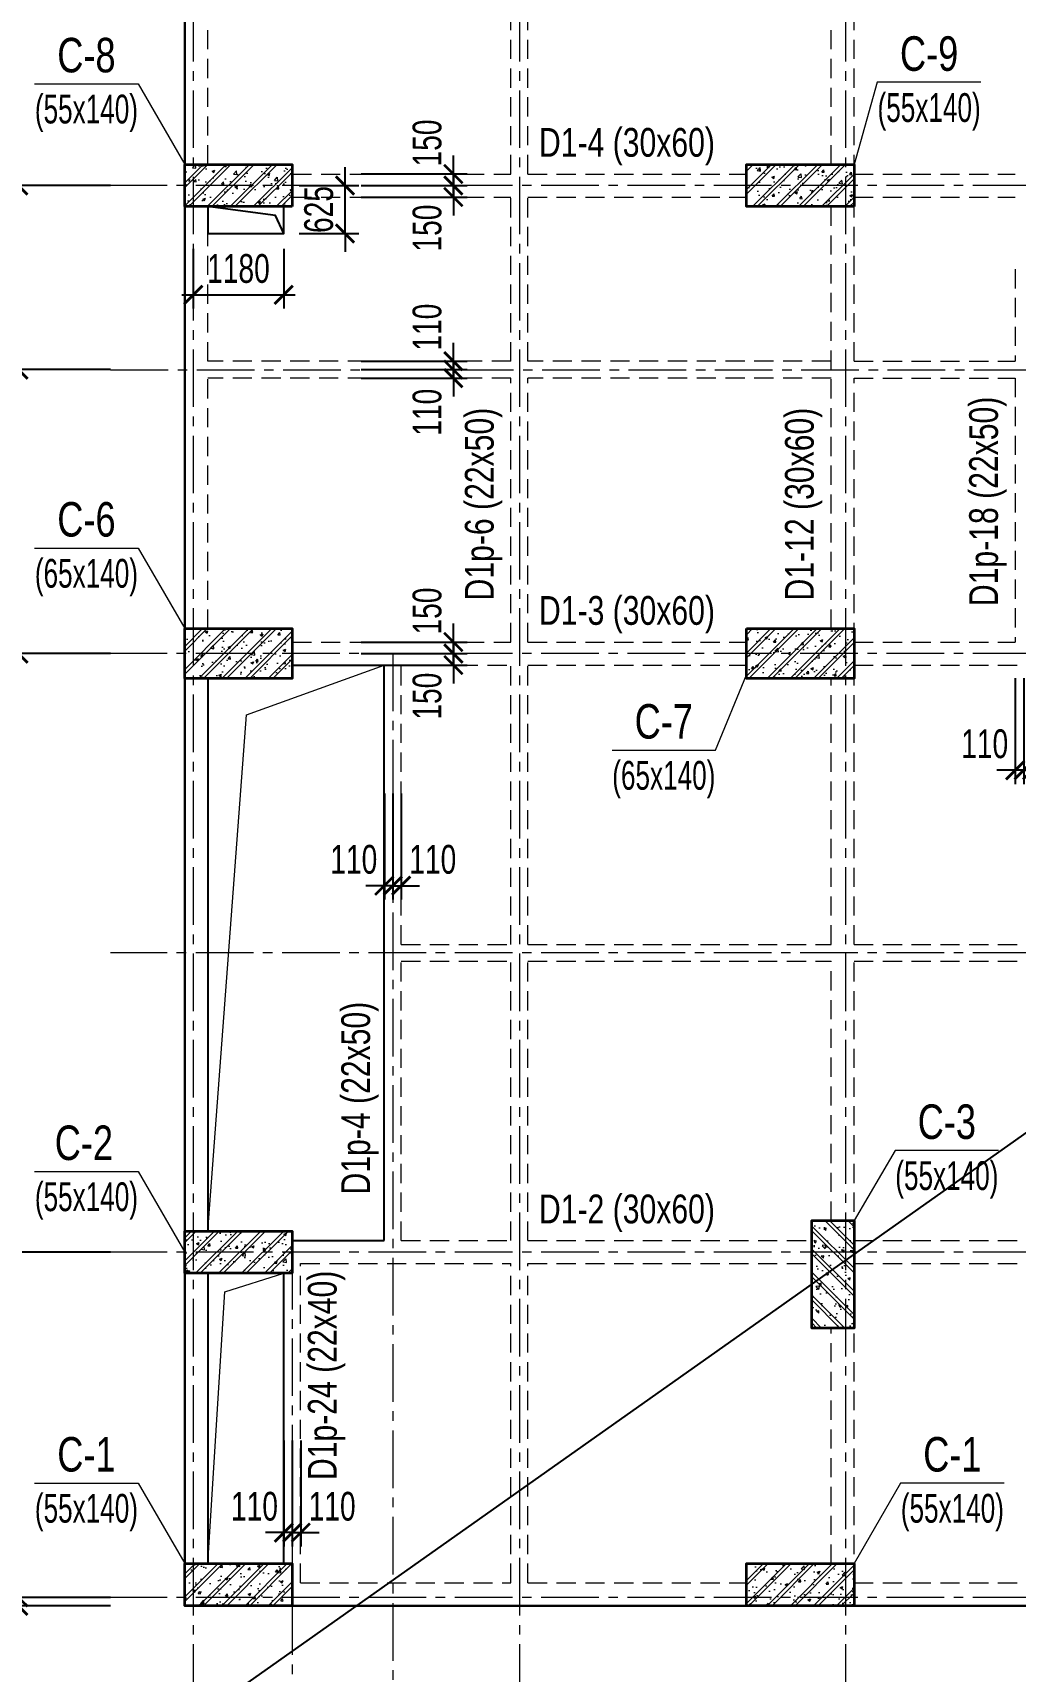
# Model space of a CAD drawing. Header units: millimetres. Extents: x 0 to 132533, y 0 to 93608.
# Drawn here: x 12216 to 25017, y 10754 to 32107 of the extents above; entities that cross this region are included whole.
import ezdxf
from ezdxf.enums import TextEntityAlignment as Align

# ---------------------------------------------------------------- set-up
doc = ezdxf.new("R2010")
doc.units = ezdxf.units.MM
doc.header["$LTSCALE"] = 1000
doc.header["$MEASUREMENT"] = 0
doc.linetypes.add('CENTER2', pattern=[1.125, 0.75, -0.125, 0.125, -0.125])
doc.linetypes.add('HIDDEN', pattern=[0.375, 0.25, -0.125])
for name, color, linetype, lineweight in [('CDC.01.AXIS', 160, 'CENTER2', 13), ('CDC.02.DIM', 1, 'Continuous', 18), ('CDC.03.BORDER', 3, 'Continuous', 25), ('CDC.07.TEXTCOL', 3, 'Continuous', 18), ('CDC.08.TEXTBEAM', 2, 'Continuous', 18), ('CDC.09.COLUMN', 4, 'Continuous', 35), ('CDC.10.HATCH', 163, 'Continuous', 9), ('CDC.11.NOTE', 1, 'Continuous', 18), ('CDC.13.BEAM', 8, 'HIDDEN', 18), ('TEXTCOL_SHAPE', 6, 'Continuous', 20)]:
    doc.layers.add(name, color=color, linetype=linetype, lineweight=lineweight)
doc.layers.add('KCS_Plotter', color=11, linetype='Continuous', plot=False)
doc.layers.add('TECH_HOLE', color=3, linetype='Continuous')
doc.styles.add('KCS_SMTEXT', font='arial.ttf', dxfattribs={"width": 0.7})
doc.dimstyles.new('KCS_DIM150', dxfattribs={"dimscale": 150, "dimtxt": 2.5, "dimasz": 1.6, "dimexe": 1.2, "dimexo": 0, "dimgap": 1, "dimtad": 1, "dimdec": 0, "dimzin": 0, "dimdsep": 46, "dimtxsty": 'KCS_SMTEXT', "dimblk": 'ARCHTICK', "dimcen": 0, "dimdle": 1, "dimclrd": 1, "dimclre": 1, "dimclrt": 2, "dimadec": 0, "dimazin": 0, "dimtfac": 1, "dimtdec": 0, "dimtix": 1, "dimtmove": 2, "dimatfit": 3, "dimfxl": 1, "dimtolj": 1, "dimtzin": 0, "dimarcsym": 0})
pattern_1 = [(50, (428814.13, -433637.55), (358.63009, -31.37607), [37.5, -412.5]), (355, (428814.13, -433637.55), (-69.37567, 376.09607), [30, -330]), (100.4514, (428844.02, -433640.17), (289.2547, 344.71977), [31.8701, -350.57106]), (46.1842, (428814.13, -433537.55), (533.62052, -82.7595), [56.25, -618.75]), (96.6356, (428858.6, -433544.45), (467.33135, 487.05894), [47.80514, -525.8565]), (351.1842, (428814.13, -433537.55), (467.33097, 487.0593), [45, -495]), (21, (428864.13, -433562.55), (298.45353, -201.30945), [37.5, -412.5]), (326, (428864.13, -433562.55), (121.65767, 362.57502), [30, -330]), (71.4514, (428889, -433579.33), (420.11131, 161.26525), [31.8701, -350.57106]), (37.5, (428814.13, -433637.55), (6.079928, 166.446927), [0, -326, 0, -335, 0, -331.25]), (7.5, (428814.13, -433637.55), (131.53477, 197.205856), [0, -191, 0, -318.5, 0, -126.25]), (327.5, (428702.63, -433637.55), (266.911218, -11.277436), [0, -125, 0, -390, 0, -517.5]), (317.5, (428652.63, -433637.55), (291.593085, 50.05249), [0, -162.5, 0, -259, 0, -367.5]), (45, (428814.13, -433637.55), (-150.26019, 150.26019), []), (45, (428814.13, -433576.3), (-150.26019, 150.26019), [])]

# ---------------------------------------------------------------- blocks, each defined once
blk = doc.blocks.new('_ArchTick')
at = {"color": 0, "linetype": 'ByBlock', "const_width": 0.15}
blk.add_lwpolyline([(-0.5, -0.5), (0.5, 0.5)], dxfattribs=at)
blk = doc.blocks.new('*D82')
at = {"layer": 'CDC.02.DIM', "color": 1, "lineweight": -2, "transparency": 16777216}
for p, q in [((12029, 27867), (12029, 23867)), ((13229, 27717), (11849, 27717)), ((13229, 24017), (11849, 24017))]:
    blk.add_line(p, q, dxfattribs=at)
at = {"layer": 'Defpoints', "color": 0, "transparency": 16777216}
for p in [(13229, 27717), (12029, 24017), (13229, 24017)]:
    blk.add_point(p, dxfattribs=at)
at = {"layer": 'CDC.02.DIM', "color": 1, "lineweight": -2, "transparency": 16777216, "xscale": 240, "yscale": 240, "zscale": 240}
for p, rotation in [((12029, 27717), 90), ((12029, 24017), 270)]:
    blk.add_blockref('_ArchTick', p, dxfattribs=dict(at, rotation=rotation))
at = {"layer": 'CDC.02.DIM', "color": 2, "transparency": 16777216, "insert": (11688, 25867), "char_height": 375, "attachment_point": 5, "rotation": 90, "style": 'KCS_SMTEXT'}
blk.add_mtext('\\A1;3700', dxfattribs=at)
blk = doc.blocks.new('*D83')
at = {"layer": 'CDC.02.DIM', "color": 1, "lineweight": -2, "transparency": 16777216}
for p, q in [((13229, 30117), (11849, 30117)), ((12029, 27567), (12029, 30267)), ((13229, 27717), (11849, 27717))]:
    blk.add_line(p, q, dxfattribs=at)
at = {"layer": 'Defpoints', "color": 0, "transparency": 16777216}
for p in [(12029, 30117), (13229, 30117), (13229, 27717)]:
    blk.add_point(p, dxfattribs=at)
at = {"layer": 'CDC.02.DIM', "color": 1, "lineweight": -2, "transparency": 16777216, "xscale": 240, "yscale": 240, "zscale": 240}
for p, rotation in [((12029, 30117), 90), ((12029, 27717), 270)]:
    blk.add_blockref('_ArchTick', p, dxfattribs=dict(at, rotation=rotation))
at = {"layer": 'CDC.02.DIM', "color": 2, "transparency": 16777216, "insert": (11688, 28917), "char_height": 375, "attachment_point": 5, "rotation": 90, "style": 'KCS_SMTEXT'}
blk.add_mtext('\\A1;2400', dxfattribs=at)
blk = doc.blocks.new('*D389')
at = {"layer": 'CDC.02.DIM', "color": 1, "lineweight": -2, "transparency": 16777216}
for p, q in [((16285, 30117), (16285, 30357)), ((15685, 30117), (16465, 30117)), ((16285, 29492), (16285, 30117)), ((15685, 29492), (16465, 29492)), ((16285, 29492), (16285, 29252))]:
    blk.add_line(p, q, dxfattribs=at)
at = {"layer": 'Defpoints', "color": 0, "transparency": 16777216}
for p in [(15685, 30117), (16285, 30117), (15685, 29492)]:
    blk.add_point(p, dxfattribs=at)
at = {"layer": 'CDC.02.DIM', "color": 1, "lineweight": -2, "transparency": 16777216, "xscale": 240, "yscale": 240, "zscale": 240}
for p, rotation in [((16285, 30117), 270), ((16285, 29492), 90)]:
    blk.add_blockref('_ArchTick', p, dxfattribs=dict(at, rotation=rotation))
at = {"layer": 'CDC.02.DIM', "color": 2, "transparency": 16777216, "insert": (15943, 29804), "char_height": 375, "attachment_point": 5, "rotation": 90, "style": 'KCS_SMTEXT'}
blk.add_mtext('\\A1;625', dxfattribs=at)
blk = doc.blocks.new('*D390')
at = {"layer": 'CDC.02.DIM', "color": 1, "lineweight": -2, "transparency": 16777216}
for p, q in [((14307, 29292), (14307, 28512)), ((15486, 29292), (15486, 28512)), ((14157, 28692), (15636, 28692))]:
    blk.add_line(p, q, dxfattribs=at)
at = {"layer": 'Defpoints', "color": 0, "transparency": 16777216}
for p in [(14307, 29292), (15486, 29292), (15486, 28692)]:
    blk.add_point(p, dxfattribs=at)
at = {"layer": 'CDC.02.DIM', "color": 1, "lineweight": -2, "transparency": 16777216, "xscale": 240, "yscale": 240, "zscale": 240, "rotation": 180}
blk.add_blockref('_ArchTick', (14307, 28692), dxfattribs=at)
at = {"layer": 'CDC.02.DIM', "color": 1, "lineweight": -2, "transparency": 16777216, "xscale": 240, "yscale": 240, "zscale": 240}
blk.add_blockref('_ArchTick', (15486, 28692), dxfattribs=at)
at = {"layer": 'CDC.02.DIM', "color": 2, "transparency": 16777216, "insert": (14896, 29033), "char_height": 375, "attachment_point": 5, "style": 'KCS_SMTEXT'}
blk.add_mtext('\\A1;1180', dxfattribs=at)
blk = doc.blocks.new('*D84')
at = {"layer": 'CDC.02.DIM', "color": 1, "lineweight": -2, "transparency": 16777216}
for p, q in [((13229, 83757), (9449, 83757)), ((9629, 11567), (9629, 83907)), ((13229, 11717), (9449, 11717))]:
    blk.add_line(p, q, dxfattribs=at)
at = {"layer": 'Defpoints', "color": 0, "transparency": 16777216}
for p in [(9629, 83757), (13229, 83757), (13229, 11717)]:
    blk.add_point(p, dxfattribs=at)
at = {"layer": 'CDC.02.DIM', "color": 1, "lineweight": -2, "transparency": 16777216, "xscale": 240, "yscale": 240, "zscale": 240}
for p, rotation in [((9629, 83757), 90), ((9629, 11717), 270)]:
    blk.add_blockref('_ArchTick', p, dxfattribs=dict(at, rotation=rotation))
at = {"layer": 'CDC.02.DIM', "color": 2, "transparency": 16777216, "insert": (9288, 49880), "char_height": 375, "attachment_point": 5, "rotation": 90, "style": 'KCS_SMTEXT'}
blk.add_mtext('\\A1;72040', dxfattribs=at)
blk = doc.blocks.new('*D92')
at = {"layer": 'CDC.02.DIM', "color": 1, "lineweight": -2, "transparency": 16777216}
for p, q in [((10829, 16367), (10829, 11567)), ((13229, 16217), (10649, 16217)), ((13229, 11717), (10649, 11717))]:
    blk.add_line(p, q, dxfattribs=at)
at = {"layer": 'Defpoints', "color": 0, "transparency": 16777216}
for p in [(13229, 16217), (10829, 11717), (13229, 11717)]:
    blk.add_point(p, dxfattribs=at)
at = {"layer": 'CDC.02.DIM', "color": 1, "lineweight": -2, "transparency": 16777216, "xscale": 240, "yscale": 240, "zscale": 240}
for p, rotation in [((10829, 16217), 90), ((10829, 11717), 270)]:
    blk.add_blockref('_ArchTick', p, dxfattribs=dict(at, rotation=rotation))
at = {"layer": 'CDC.02.DIM', "color": 2, "transparency": 16777216, "insert": (10488, 13967), "char_height": 375, "attachment_point": 5, "rotation": 90, "style": 'KCS_SMTEXT'}
blk.add_mtext('\\A1;4500', dxfattribs=at)
blk = doc.blocks.new('*D93')
at = {"layer": 'CDC.02.DIM', "color": 1, "lineweight": -2, "transparency": 16777216}
for p, q in [((10829, 16067), (10829, 24167)), ((13229, 24017), (10649, 24017)), ((13229, 16217), (10649, 16217))]:
    blk.add_line(p, q, dxfattribs=at)
at = {"layer": 'Defpoints', "color": 0, "transparency": 16777216}
for p in [(10829, 24017), (13229, 24017), (13229, 16217)]:
    blk.add_point(p, dxfattribs=at)
at = {"layer": 'CDC.02.DIM', "color": 1, "lineweight": -2, "transparency": 16777216, "xscale": 240, "yscale": 240, "zscale": 240}
for p, rotation in [((10829, 24017), 90), ((10829, 16217), 270)]:
    blk.add_blockref('_ArchTick', p, dxfattribs=dict(at, rotation=rotation))
at = {"layer": 'CDC.02.DIM', "color": 2, "transparency": 16777216, "insert": (10488, 20117), "char_height": 375, "attachment_point": 5, "rotation": 90, "style": 'KCS_SMTEXT'}
blk.add_mtext('\\A1;7800', dxfattribs=at)
blk = doc.blocks.new('*D94')
at = {"layer": 'CDC.02.DIM', "color": 1, "lineweight": -2, "transparency": 16777216}
for p, q in [((13229, 30117), (10649, 30117)), ((10829, 30267), (10829, 23867)), ((13229, 24017), (10649, 24017))]:
    blk.add_line(p, q, dxfattribs=at)
at = {"layer": 'Defpoints', "color": 0, "transparency": 16777216}
for p in [(13229, 30117), (10829, 24017), (13229, 24017)]:
    blk.add_point(p, dxfattribs=at)
at = {"layer": 'CDC.02.DIM', "color": 1, "lineweight": -2, "transparency": 16777216, "xscale": 240, "yscale": 240, "zscale": 240}
for p, rotation in [((10829, 30117), 90), ((10829, 24017), 270)]:
    blk.add_blockref('_ArchTick', p, dxfattribs=dict(at, rotation=rotation))
at = {"layer": 'CDC.02.DIM', "color": 2, "transparency": 16777216, "insert": (10488, 27067), "char_height": 375, "attachment_point": 5, "rotation": 90, "style": 'KCS_SMTEXT'}
blk.add_mtext('\\A1;6100', dxfattribs=at)
blk = doc.blocks.new('*D95')
at = {"layer": 'CDC.02.DIM', "color": 1, "lineweight": -2, "transparency": 16777216}
for p, q in [((13229, 34617), (10649, 34617)), ((10829, 29967), (10829, 34767)), ((13229, 30117), (10649, 30117))]:
    blk.add_line(p, q, dxfattribs=at)
at = {"layer": 'Defpoints', "color": 0, "transparency": 16777216}
for p in [(10829, 34617), (13229, 34617), (13229, 30117)]:
    blk.add_point(p, dxfattribs=at)
at = {"layer": 'CDC.02.DIM', "color": 1, "lineweight": -2, "transparency": 16777216, "xscale": 240, "yscale": 240, "zscale": 240}
for p, rotation in [((10829, 34617), 90), ((10829, 30117), 270)]:
    blk.add_blockref('_ArchTick', p, dxfattribs=dict(at, rotation=rotation))
at = {"layer": 'CDC.02.DIM', "color": 2, "transparency": 16777216, "insert": (10488, 32367), "char_height": 375, "attachment_point": 5, "rotation": 90, "style": 'KCS_SMTEXT'}
blk.add_mtext('\\A1;4500', dxfattribs=at)
blk = doc.blocks.new('*D180')
at = {"layer": 'CDC.02.DIM', "color": 1, "lineweight": -2, "transparency": 16777216}
for p, q in [((17696, 30117), (17696, 30357)), ((16496, 30117), (17876, 30117)), ((17696, 29967), (17696, 30117)), ((16496, 29967), (17876, 29967)), ((17696, 29967), (17696, 29727))]:
    blk.add_line(p, q, dxfattribs=at)
at = {"layer": 'Defpoints', "color": 0, "transparency": 16777216}
for p in [(16496, 30117), (17696, 30117), (16496, 29967)]:
    blk.add_point(p, dxfattribs=at)
at = {"layer": 'CDC.02.DIM', "color": 1, "lineweight": -2, "transparency": 16777216, "xscale": 240, "yscale": 240, "zscale": 240}
for p, rotation in [((17696, 30117), 270), ((17696, 29967), 90)]:
    blk.add_blockref('_ArchTick', p, dxfattribs=dict(at, rotation=rotation))
at = {"layer": 'CDC.02.DIM', "color": 2, "transparency": 16777216, "insert": (17355, 29562), "char_height": 375, "attachment_point": 5, "rotation": 90, "style": 'KCS_SMTEXT'}
blk.add_mtext('\\A1;150', dxfattribs=at)
blk = doc.blocks.new('*D181')
at = {"layer": 'CDC.02.DIM', "color": 1, "lineweight": -2, "transparency": 16777216}
for p, q in [((17696, 30267), (17696, 30507)), ((16496, 30267), (17876, 30267)), ((16496, 30117), (17876, 30117)), ((17696, 30267), (17696, 30117)), ((17696, 30117), (17696, 29877))]:
    blk.add_line(p, q, dxfattribs=at)
at = {"layer": 'Defpoints', "color": 0, "transparency": 16777216}
for p in [(16496, 30267), (16496, 30117), (17696, 30117)]:
    blk.add_point(p, dxfattribs=at)
at = {"layer": 'CDC.02.DIM', "color": 1, "lineweight": -2, "transparency": 16777216, "xscale": 240, "yscale": 240, "zscale": 240}
for p, rotation in [((17696, 30267), 270), ((17696, 30117), 90)]:
    blk.add_blockref('_ArchTick', p, dxfattribs=dict(at, rotation=rotation))
at = {"layer": 'CDC.02.DIM', "color": 2, "transparency": 16777216, "insert": (17355, 30671), "char_height": 375, "attachment_point": 5, "rotation": 90, "style": 'KCS_SMTEXT'}
blk.add_mtext('\\A1;150', dxfattribs=at)
blk = doc.blocks.new('*D182')
at = {"layer": 'CDC.02.DIM', "color": 1, "lineweight": -2, "transparency": 16777216}
for p, q in [((17696, 27717), (17696, 27957)), ((16496, 27717), (17876, 27717)), ((16496, 27607), (17876, 27607)), ((17696, 27607), (17696, 27717)), ((17696, 27607), (17696, 27367))]:
    blk.add_line(p, q, dxfattribs=at)
at = {"layer": 'Defpoints', "color": 0, "transparency": 16777216}
for p in [(16496, 27717), (16496, 27607), (17696, 27717)]:
    blk.add_point(p, dxfattribs=at)
at = {"layer": 'CDC.02.DIM', "color": 1, "lineweight": -2, "transparency": 16777216, "xscale": 240, "yscale": 240, "zscale": 240}
for p, rotation in [((17696, 27717), 270), ((17696, 27607), 90)]:
    blk.add_blockref('_ArchTick', p, dxfattribs=dict(at, rotation=rotation))
at = {"layer": 'CDC.02.DIM', "color": 2, "transparency": 16777216, "insert": (17355, 27162), "char_height": 375, "attachment_point": 5, "rotation": 90, "style": 'KCS_SMTEXT'}
blk.add_mtext('\\A1;110', dxfattribs=at)
blk = doc.blocks.new('*D183')
at = {"layer": 'CDC.02.DIM', "color": 1, "lineweight": -2, "transparency": 16777216}
for p, q in [((17696, 27827), (17696, 28067)), ((16496, 27827), (17876, 27827)), ((17696, 27827), (17696, 27717)), ((16496, 27717), (17876, 27717)), ((17696, 27717), (17696, 27477))]:
    blk.add_line(p, q, dxfattribs=at)
at = {"layer": 'Defpoints', "color": 0, "transparency": 16777216}
for p in [(16496, 27827), (16496, 27717), (17696, 27717)]:
    blk.add_point(p, dxfattribs=at)
at = {"layer": 'CDC.02.DIM', "color": 1, "lineweight": -2, "transparency": 16777216, "xscale": 240, "yscale": 240, "zscale": 240}
for p, rotation in [((17696, 27827), 270), ((17696, 27717), 90)]:
    blk.add_blockref('_ArchTick', p, dxfattribs=dict(at, rotation=rotation))
at = {"layer": 'CDC.02.DIM', "color": 2, "transparency": 16777216, "insert": (17355, 28271), "char_height": 375, "attachment_point": 5, "rotation": 90, "style": 'KCS_SMTEXT'}
blk.add_mtext('\\A1;110', dxfattribs=at)
blk = doc.blocks.new('*D184')
at = {"layer": 'CDC.02.DIM', "color": 1, "lineweight": -2, "transparency": 16777216}
for p, q in [((17696, 24017), (17696, 24257)), ((16496, 24017), (17876, 24017)), ((17696, 23867), (17696, 24017)), ((16496, 23867), (17876, 23867)), ((17696, 23867), (17696, 23627))]:
    blk.add_line(p, q, dxfattribs=at)
at = {"layer": 'Defpoints', "color": 0, "transparency": 16777216}
for p in [(16496, 24017), (17696, 24017), (16496, 23867)]:
    blk.add_point(p, dxfattribs=at)
at = {"layer": 'CDC.02.DIM', "color": 1, "lineweight": -2, "transparency": 16777216, "xscale": 240, "yscale": 240, "zscale": 240}
for p, rotation in [((17696, 24017), 270), ((17696, 23867), 90)]:
    blk.add_blockref('_ArchTick', p, dxfattribs=dict(at, rotation=rotation))
at = {"layer": 'CDC.02.DIM', "color": 2, "transparency": 16777216, "insert": (17355, 23462), "char_height": 375, "attachment_point": 5, "rotation": 90, "style": 'KCS_SMTEXT'}
blk.add_mtext('\\A1;150', dxfattribs=at)
blk = doc.blocks.new('*D185')
at = {"layer": 'CDC.02.DIM', "color": 1, "lineweight": -2, "transparency": 16777216}
for p, q in [((17696, 24167), (17696, 24407)), ((16496, 24167), (17876, 24167)), ((17696, 24167), (17696, 24017)), ((16496, 24017), (17876, 24017)), ((17696, 24017), (17696, 23777))]:
    blk.add_line(p, q, dxfattribs=at)
at = {"layer": 'Defpoints', "color": 0, "transparency": 16777216}
for p in [(16496, 24167), (16496, 24017), (17696, 24017)]:
    blk.add_point(p, dxfattribs=at)
at = {"layer": 'CDC.02.DIM', "color": 1, "lineweight": -2, "transparency": 16777216, "xscale": 240, "yscale": 240, "zscale": 240}
for p, rotation in [((17696, 24167), 270), ((17696, 24017), 90)]:
    blk.add_blockref('_ArchTick', p, dxfattribs=dict(at, rotation=rotation))
at = {"layer": 'CDC.02.DIM', "color": 2, "transparency": 16777216, "insert": (17355, 24571), "char_height": 375, "attachment_point": 5, "rotation": 90, "style": 'KCS_SMTEXT'}
blk.add_mtext('\\A1;150', dxfattribs=at)
blk = doc.blocks.new('*D264')
at = {"layer": 'CDC.02.DIM', "color": 1, "lineweight": -2, "transparency": 16777216}
for p, q in [((15597, 13761), (15597, 12381)), ((15707, 13761), (15707, 12381)), ((15597, 12561), (15357, 12561)), ((15597, 12561), (15707, 12561)), ((15707, 12561), (15947, 12561))]:
    blk.add_line(p, q, dxfattribs=at)
at = {"layer": 'Defpoints', "color": 0, "transparency": 16777216}
for p in [(15597, 13761), (15707, 13761), (15707, 12561)]:
    blk.add_point(p, dxfattribs=at)
at = {"layer": 'CDC.02.DIM', "color": 1, "lineweight": -2, "transparency": 16777216, "xscale": 240, "yscale": 240, "zscale": 240}
blk.add_blockref('_ArchTick', (15597, 12561), dxfattribs=at)
at = {"layer": 'CDC.02.DIM', "color": 1, "lineweight": -2, "transparency": 16777216, "xscale": 240, "yscale": 240, "zscale": 240, "rotation": 180}
blk.add_blockref('_ArchTick', (15707, 12561), dxfattribs=at)
at = {"layer": 'CDC.02.DIM', "color": 2, "transparency": 16777216, "insert": (16117, 12902), "char_height": 375, "attachment_point": 5, "style": 'KCS_SMTEXT'}
blk.add_mtext('\\A1;110', dxfattribs=at)
blk = doc.blocks.new('*D265')
at = {"layer": 'CDC.02.DIM', "color": 1, "lineweight": -2, "transparency": 16777216}
for p, q in [((15487, 13761), (15487, 12381)), ((15597, 13761), (15597, 12381)), ((15487, 12561), (15247, 12561)), ((15597, 12561), (15487, 12561)), ((15597, 12561), (15837, 12561))]:
    blk.add_line(p, q, dxfattribs=at)
at = {"layer": 'Defpoints', "color": 0, "transparency": 16777216}
for p in [(15487, 13761), (15597, 13761), (15487, 12561)]:
    blk.add_point(p, dxfattribs=at)
at = {"layer": 'CDC.02.DIM', "color": 1, "lineweight": -2, "transparency": 16777216, "xscale": 240, "yscale": 240, "zscale": 240}
blk.add_blockref('_ArchTick', (15487, 12561), dxfattribs=at)
at = {"layer": 'CDC.02.DIM', "color": 1, "lineweight": -2, "transparency": 16777216, "xscale": 240, "yscale": 240, "zscale": 240, "rotation": 180}
blk.add_blockref('_ArchTick', (15597, 12561), dxfattribs=at)
at = {"layer": 'CDC.02.DIM', "color": 2, "transparency": 16777216, "insert": (15105, 12902), "char_height": 375, "attachment_point": 5, "style": 'KCS_SMTEXT'}
blk.add_mtext('\\A1;110', dxfattribs=at)
blk = doc.blocks.new('*D268')
at = {"layer": 'CDC.02.DIM', "color": 1, "lineweight": -2, "transparency": 16777216}
for p, q in [((16907, 22192), (16907, 20812)), ((17017, 22192), (17017, 20812)), ((16907, 20992), (16667, 20992)), ((16907, 20992), (17017, 20992)), ((17017, 20992), (17257, 20992))]:
    blk.add_line(p, q, dxfattribs=at)
at = {"layer": 'Defpoints', "color": 0, "transparency": 16777216}
for p in [(16907, 22192), (17017, 22192), (17017, 20992)]:
    blk.add_point(p, dxfattribs=at)
at = {"layer": 'CDC.02.DIM', "color": 1, "lineweight": -2, "transparency": 16777216, "xscale": 240, "yscale": 240, "zscale": 240}
blk.add_blockref('_ArchTick', (16907, 20992), dxfattribs=at)
at = {"layer": 'CDC.02.DIM', "color": 1, "lineweight": -2, "transparency": 16777216, "xscale": 240, "yscale": 240, "zscale": 240, "rotation": 180}
blk.add_blockref('_ArchTick', (17017, 20992), dxfattribs=at)
at = {"layer": 'CDC.02.DIM', "color": 2, "transparency": 16777216, "insert": (17428, 21333), "char_height": 375, "attachment_point": 5, "style": 'KCS_SMTEXT'}
blk.add_mtext('\\A1;110', dxfattribs=at)
blk = doc.blocks.new('*D269')
at = {"layer": 'CDC.02.DIM', "color": 1, "lineweight": -2, "transparency": 16777216}
for p, q in [((16797, 22192), (16797, 20812)), ((16907, 22192), (16907, 20812)), ((16797, 20992), (16557, 20992)), ((16907, 20992), (16797, 20992)), ((16907, 20992), (17147, 20992))]:
    blk.add_line(p, q, dxfattribs=at)
at = {"layer": 'Defpoints', "color": 0, "transparency": 16777216}
for p in [(16797, 22192), (16907, 22192), (16797, 20992)]:
    blk.add_point(p, dxfattribs=at)
at = {"layer": 'CDC.02.DIM', "color": 1, "lineweight": -2, "transparency": 16777216, "xscale": 240, "yscale": 240, "zscale": 240}
blk.add_blockref('_ArchTick', (16797, 20992), dxfattribs=at)
at = {"layer": 'CDC.02.DIM', "color": 1, "lineweight": -2, "transparency": 16777216, "xscale": 240, "yscale": 240, "zscale": 240, "rotation": 180}
blk.add_blockref('_ArchTick', (16907, 20992), dxfattribs=at)
at = {"layer": 'CDC.02.DIM', "color": 2, "transparency": 16777216, "insert": (16399, 21333), "char_height": 375, "attachment_point": 5, "style": 'KCS_SMTEXT'}
blk.add_mtext('\\A1;110', dxfattribs=at)
blk = doc.blocks.new('*D270')
at = {"layer": 'CDC.02.DIM', "color": 1, "lineweight": -2, "transparency": 16777216}
for p, q in [((25127, 23697), (25127, 22317)), ((25237, 23697), (25237, 22317)), ((25127, 22497), (24887, 22497)), ((25127, 22497), (25237, 22497)), ((25237, 22497), (25477, 22497))]:
    blk.add_line(p, q, dxfattribs=at)
at = {"layer": 'Defpoints', "color": 0, "transparency": 16777216}
for p in [(25127, 23697), (25237, 23697), (25237, 22497)]:
    blk.add_point(p, dxfattribs=at)
at = {"layer": 'CDC.02.DIM', "color": 1, "lineweight": -2, "transparency": 16777216, "xscale": 240, "yscale": 240, "zscale": 240}
blk.add_blockref('_ArchTick', (25127, 22497), dxfattribs=at)
at = {"layer": 'CDC.02.DIM', "color": 1, "lineweight": -2, "transparency": 16777216, "xscale": 240, "yscale": 240, "zscale": 240, "rotation": 180}
blk.add_blockref('_ArchTick', (25237, 22497), dxfattribs=at)
at = {"layer": 'CDC.02.DIM', "color": 2, "transparency": 16777216, "insert": (25648, 22839), "char_height": 375, "attachment_point": 5, "style": 'KCS_SMTEXT'}
blk.add_mtext('\\A1;110', dxfattribs=at)
blk = doc.blocks.new('*D271')
at = {"layer": 'CDC.02.DIM', "color": 1, "lineweight": -2, "transparency": 16777216}
for p, q in [((25017, 23697), (25017, 22317)), ((25127, 23697), (25127, 22317)), ((25017, 22497), (24777, 22497)), ((25127, 22497), (25017, 22497)), ((25127, 22497), (25367, 22497))]:
    blk.add_line(p, q, dxfattribs=at)
at = {"layer": 'Defpoints', "color": 0, "transparency": 16777216}
for p in [(25017, 23697), (25127, 23697), (25017, 22497)]:
    blk.add_point(p, dxfattribs=at)
at = {"layer": 'CDC.02.DIM', "color": 1, "lineweight": -2, "transparency": 16777216, "xscale": 240, "yscale": 240, "zscale": 240}
blk.add_blockref('_ArchTick', (25017, 22497), dxfattribs=at)
at = {"layer": 'CDC.02.DIM', "color": 1, "lineweight": -2, "transparency": 16777216, "xscale": 240, "yscale": 240, "zscale": 240, "rotation": 180}
blk.add_blockref('_ArchTick', (25127, 22497), dxfattribs=at)
at = {"layer": 'CDC.02.DIM', "color": 2, "transparency": 16777216, "insert": (24619, 22839), "char_height": 375, "attachment_point": 5, "style": 'KCS_SMTEXT'}
blk.add_mtext('\\A1;110', dxfattribs=at)
blk = doc.blocks.new('*D299')
at = {"layer": 'CDC.02.DIM', "color": 1, "lineweight": -2, "transparency": 16777216}
for p, q in [((12029, 11717), (12029, 11957)), ((13229, 11717), (11849, 11717)), ((13229, 11607), (11849, 11607)), ((12029, 11717), (12029, 11607)), ((12029, 11607), (12029, 11367))]:
    blk.add_line(p, q, dxfattribs=at)
at = {"layer": 'Defpoints', "color": 0, "transparency": 16777216}
for p in [(12029, 11607), (13229, 11717), (13229, 11607)]:
    blk.add_point(p, dxfattribs=at)
at = {"layer": 'CDC.02.DIM', "color": 1, "lineweight": -2, "transparency": 16777216, "xscale": 240, "yscale": 240, "zscale": 240}
for p, rotation in [((12029, 11717), 270), ((12029, 11607), 90)]:
    blk.add_blockref('_ArchTick', p, dxfattribs=dict(at, rotation=rotation))
at = {"layer": 'CDC.02.DIM', "color": 2, "transparency": 16777216, "insert": (11688, 11232), "char_height": 375, "attachment_point": 5, "rotation": 90, "style": 'KCS_SMTEXT'}
blk.add_mtext('\\A1;110', dxfattribs=at)

msp = doc.modelspace()

# ---------------------------------------------------------------- hatches: boundary and pattern name
at = {"layer": 'CDC.10.HATCH'}
h = msp.add_hatch(dxfattribs=at)
h.set_pattern_fill('BT-01', color=256, scale=50, pattern_type=2)
h.set_pattern_definition([(50, (428814.13, -447537.55), (358.63009, -31.37607), [37.5, -412.5]), (355, (428814.13, -447537.55), (-69.37567, 376.09607), [30, -330]), (100.4514, (428844.02, -447540.17), (289.2547, 344.71977), [31.8701, -350.57106]), (46.1842, (428814.13, -447437.55), (533.62052, -82.7595), [56.25, -618.75]), (96.6356, (428858.6, -447444.45), (467.33135, 487.05894), [47.80514, -525.8565]), (351.1842, (428814.13, -447437.55), (467.33097, 487.0593), [45, -495]), (21, (428864.13, -447462.55), (298.45353, -201.30945), [37.5, -412.5]), (326, (428864.13, -447462.55), (121.65767, 362.57502), [30, -330]), (71.4514, (428889, -447479.33), (420.11131, 161.26525), [31.8701, -350.57106]), (37.5, (428814.13, -447537.55), (6.079928, 166.446927), [0, -326, 0, -335, 0, -331.25]), (7.5, (428814.13, -447537.55), (131.53477, 197.205856), [0, -191, 0, -318.5, 0, -126.25]), (327.5, (428702.63, -447537.55), (266.911218, -11.277436), [0, -125, 0, -390, 0, -517.5]), (317.5, (428652.63, -447537.55), (291.593085, 50.05249), [0, -162.5, 0, -259, 0, -367.5]), (45, (428814.13, -447537.55), (-150.26019, 150.26019), []), (45, (428814.13, -447476.3), (-150.26019, 150.26019), [])])
h.paths.add_polyline_path([(15596.5, 30391.5), (14196.5, 30391.5), (14196.5, 29841.5), (15596.5, 29841.5)])
h = msp.add_hatch(dxfattribs=at)
h.set_pattern_fill('BT-01', color=256, scale=50, pattern_type=2)
h.set_pattern_definition([(50, (421494.13, -447537.55), (358.63009, -31.37607), [37.5, -412.5]), (355, (421494.13, -447537.55), (-69.37567, 376.09607), [30, -330]), (100.4514, (421524.02, -447540.17), (289.2547, 344.71977), [31.8701, -350.57106]), (46.1842, (421494.13, -447437.55), (533.62052, -82.7595), [56.25, -618.75]), (96.6356, (421538.6, -447444.45), (467.33135, 487.05894), [47.80514, -525.8565]), (351.1842, (421494.13, -447437.55), (467.33097, 487.0593), [45, -495]), (21, (421544.13, -447462.55), (298.45353, -201.30945), [37.5, -412.5]), (326, (421544.13, -447462.55), (121.65767, 362.57502), [30, -330]), (71.4514, (421569, -447479.33), (420.11131, 161.26525), [31.8701, -350.57106]), (37.5, (421494.13, -447537.55), (6.079928, 166.446927), [0, -326, 0, -335, 0, -331.25]), (7.5, (421494.13, -447537.55), (131.53477, 197.205856), [0, -191, 0, -318.5, 0, -126.25]), (327.5, (421382.63, -447537.55), (266.911218, -11.277436), [0, -125, 0, -390, 0, -517.5]), (317.5, (421332.63, -447537.55), (291.593085, 50.05249), [0, -162.5, 0, -259, 0, -367.5]), (45, (421494.13, -447537.55), (-150.26019, 150.26019), []), (45, (421494.13, -447476.3), (-150.26019, 150.26019), [])])
h.paths.add_polyline_path([(22916.5, 30391.5), (21516.5, 30391.5), (21516.5, 29841.5), (22916.5, 29841.5)])
h = msp.add_hatch(dxfattribs=at)
h.set_pattern_fill('BT-01', color=256, scale=50, pattern_type=2)
h.set_pattern_definition([(50, (436134.13, -433637.55), (358.63009, -31.37607), [37.5, -412.5]), (355, (436134.13, -433637.55), (-69.37567, 376.09607), [30, -330]), (100.4514, (436164.02, -433640.17), (289.2547, 344.71977), [31.8701, -350.57106]), (46.1842, (436134.13, -433537.55), (533.62052, -82.7595), [56.25, -618.75]), (96.6356, (436178.6, -433544.45), (467.33135, 487.05894), [47.80514, -525.8565]), (351.1842, (436134.13, -433537.55), (467.33097, 487.0593), [45, -495]), (21, (436184.13, -433562.55), (298.45353, -201.30945), [37.5, -412.5]), (326, (436184.13, -433562.55), (121.65767, 362.57502), [30, -330]), (71.4514, (436209, -433579.33), (420.11131, 161.26525), [31.8701, -350.57106]), (37.5, (436134.13, -433637.55), (6.079928, 166.446927), [0, -326, 0, -335, 0, -331.25]), (7.5, (436134.13, -433637.55), (131.53477, 197.205856), [0, -191, 0, -318.5, 0, -126.25]), (327.5, (436022.63, -433637.55), (266.911218, -11.277436), [0, -125, 0, -390, 0, -517.5]), (317.5, (435972.63, -433637.55), (291.593085, 50.05249), [0, -162.5, 0, -259, 0, -367.5]), (45, (436134.13, -433637.55), (-150.26019, 150.26019), []), (45, (436134.13, -433576.3), (-150.26019, 150.26019), [])])
h.paths.add_polyline_path([(14196.5, 23691.5), (15596.5, 23691.5), (15596.5, 24341.5), (14196.5, 24341.5)])
h = msp.add_hatch(dxfattribs=at)
h.set_pattern_fill('BT-01', color=256, scale=50, pattern_type=2)
h.set_pattern_definition(pattern_1)
h.paths.add_polyline_path([(21516.5, 23691.5), (22916.5, 23691.5), (22916.5, 24341.5), (21516.5, 24341.5)])
h = msp.add_hatch(dxfattribs=at)
h.set_pattern_fill('BT-01', color=256, scale=50, pattern_type=2)
h.set_pattern_definition(pattern_1)
h.paths.add_polyline_path([(15596.5, 16491.5), (14196.5, 16491.5), (14196.5, 15941.5), (15596.5, 15941.5)])
h = msp.add_hatch(dxfattribs=at)
h.set_pattern_fill('BT-01', color=256, scale=50, angle=90, pattern_type=2)
h.set_pattern_definition([(140, (549745.62, 463764.16), (31.37607, 358.63009), [37.5, -412.5]), (85, (549745.62, 463764.16), (-376.09607, -69.37567), [30, -330]), (190.4514, (549748.24, 463794.05), (-344.71977, 289.25469), [31.8701, -350.57106]), (136.1842, (549645.62, 463764.16), (82.7595, 533.62052), [56.25, -618.75]), (186.6356, (549652.5, 463808.63), (-487.05894, 467.33135), [47.80514, -525.8565]), (81.1842, (549645.6, 463764.16), (-487.0593, 467.33097), [45, -495]), (111, (549670.62, 463814.16), (201.30945, 298.45353), [37.5, -412.5]), (56, (549670.62, 463814.16), (-362.57502, 121.65767), [30, -330]), (161.4514, (549687.4, 463839.03), (-161.26525, 420.11131), [31.8701, -350.57106]), (127.5, (549745.62, 463764.16), (-166.446927, 6.079928), [0, -326, 0, -335, 0, -331.25]), (97.5, (549745.62, 463764.16), (-197.205856, 131.53477), [0, -191, 0, -318.5, 0, -126.25]), (57.5, (549745.62, 463652.66), (11.277436, 266.911218), [0, -125, 0, -390, 0, -517.5]), (47.5, (549745.62, 463602.66), (-50.05249, 291.593085), [0, -162.5, 0, -259, 0, -367.5]), (135, (549745.62, 463764.16), (-150.26019, -150.26019), []), (135, (549684.37, 463764.16), (-150.26019, -150.26019), [])])
h.paths.add_polyline_path([(22366.5, 16626.5), (22366.5, 15226.5), (22916.5, 15226.5), (22916.5, 16626.5)])
h = msp.add_hatch(dxfattribs=at)
h.set_pattern_fill('BT-01', color=256, scale=50, pattern_type=2)
h.set_pattern_definition([(50, (428814.13, -429302.55), (358.63009, -31.37607), [37.5, -412.5]), (355, (428814.13, -429302.55), (-69.37567, 376.09607), [30, -330]), (100.4514, (428844.02, -429305.17), (289.2547, 344.71977), [31.8701, -350.57106]), (46.1842, (428814.13, -429202.55), (533.62052, -82.7595), [56.25, -618.75]), (96.6356, (428858.6, -429209.45), (467.33135, 487.05894), [47.80514, -525.8565]), (351.1842, (428814.13, -429202.55), (467.33097, 487.0593), [45, -495]), (21, (428864.13, -429227.55), (298.45353, -201.30945), [37.5, -412.5]), (326, (428864.13, -429227.55), (121.65767, 362.57502), [30, -330]), (71.4514, (428889, -429244.33), (420.11131, 161.26525), [31.8701, -350.57106]), (37.5, (428814.13, -429302.55), (6.079928, 166.446927), [0, -326, 0, -335, 0, -331.25]), (7.5, (428814.13, -429302.55), (131.53477, 197.205856), [0, -191, 0, -318.5, 0, -126.25]), (327.5, (428702.63, -429302.55), (266.911218, -11.277436), [0, -125, 0, -390, 0, -517.5]), (317.5, (428652.63, -429302.55), (291.593085, 50.05249), [0, -162.5, 0, -259, 0, -367.5]), (45, (428814.13, -429302.55), (-150.26019, 150.26019), []), (45, (428814.13, -429241.3), (-150.26019, 150.26019), [])])
h.paths.add_polyline_path([(15596.5, 12156.5), (14196.5, 12156.5), (14196.5, 11606.5), (15596.5, 11606.5)])
h = msp.add_hatch(dxfattribs=at)
h.set_pattern_fill('BT-01', color=256, scale=50, pattern_type=2)
h.set_pattern_definition([(50, (421494.13, -429302.55), (358.63009, -31.37607), [37.5, -412.5]), (355, (421494.13, -429302.55), (-69.37567, 376.09607), [30, -330]), (100.4514, (421524.02, -429305.17), (289.2547, 344.71977), [31.8701, -350.57106]), (46.1842, (421494.13, -429202.55), (533.62052, -82.7595), [56.25, -618.75]), (96.6356, (421538.6, -429209.45), (467.33135, 487.05894), [47.80514, -525.8565]), (351.1842, (421494.13, -429202.55), (467.33097, 487.0593), [45, -495]), (21, (421544.13, -429227.55), (298.45353, -201.30945), [37.5, -412.5]), (326, (421544.13, -429227.55), (121.65767, 362.57502), [30, -330]), (71.4514, (421569, -429244.33), (420.11131, 161.26525), [31.8701, -350.57106]), (37.5, (421494.13, -429302.55), (6.079928, 166.446927), [0, -326, 0, -335, 0, -331.25]), (7.5, (421494.13, -429302.55), (131.53477, 197.205856), [0, -191, 0, -318.5, 0, -126.25]), (327.5, (421382.63, -429302.55), (266.911218, -11.277436), [0, -125, 0, -390, 0, -517.5]), (317.5, (421332.63, -429302.55), (291.593085, 50.05249), [0, -162.5, 0, -259, 0, -367.5]), (45, (421494.13, -429302.55), (-150.26019, 150.26019), []), (45, (421494.13, -429241.3), (-150.26019, 150.26019), [])])
h.paths.add_polyline_path([(22916.5, 12156.5), (21516.5, 12156.5), (21516.5, 11606.5), (22916.5, 11606.5)])

# ---------------------------------------------------------------- linework, layer by layer
at = {"layer": 'CDC.01.AXIS'}
for p, q in [((14306.5, 85356.5), (14306.5, 10116.5)), ((18556.5, 85356.5), (18556.5, 10116.5)), ((22806.5, 85356.5), (22806.5, 10116.5)), ((93840.4, 30116.5), (13229.2, 30116.5)), ((13229.2, 27716.5), (29746.5, 27716.5)), ((93840.4, 24016.5), (13229.2, 24016.5)), ((16906.5, 24016.5), (16906.5, 10116.5)), ((93840.4, 20116.5), (13229.2, 20116.5)), ((93840.4, 16216.5), (13229.2, 16216.5)), ((15596.5, 16216.5), (15596.5, 10116.5)), ((93840.4, 11716.5), (13229.2, 11716.5))]:
    msp.add_line(p, q, dxfattribs=at)
at = {"layer": 'CDC.03.BORDER'}
for p, q in [((14196.5, 11606.5), (14196.5, 83866.5)), ((14196.5, 11606.5), (14196.5, 38626.5)), ((14196.5, 34726.5), (14196.5, 11606.5)), ((15596.5, 23866.5), (16796.5, 23866.5)), ((16796.5, 16366.5), (16796.5, 23866.5)), ((14496.5, 23691.5), (14496.5, 16491.5)), ((15596.5, 16366.5), (16796.5, 16366.5)), ((14496.5, 15941.5), (14496.5, 12156.5)), ((15486.5, 12156.5), (15486.5, 15941.5)), ((14196.5, 11606.5), (45296.5, 11606.5)), ((92776.5, 11606.5), (14196.5, 11606.5))]:
    msp.add_line(p, q, dxfattribs=at)
at = {"layer": 'CDC.07.TEXTCOL', "color": 8}
for p, q in [((12240.3, 31441.5), (13590.3, 31441.5)), ((13590.3, 31441.5), (14196.5, 30391.5)), ((23219.6, 31461.5), (22916.5, 30391.5)), ((24569.6, 31461.5), (23219.6, 31461.5)), ((12240.3, 25391.5), (13590.3, 25391.5)), ((13590.3, 25391.5), (14196.5, 24341.5)), ((21113, 22758.5), (21516.5, 23741.5)), ((19763, 22758.5), (21113, 22758.5)), ((23450.6, 17541.5), (22916.5, 16626.5)), ((24800.6, 17541.5), (23450.6, 17541.5)), ((12240.3, 17266.5), (13590.3, 17266.5)), ((13590.3, 17266.5), (14196.5, 16216.5)), ((12240.3, 13206.5), (13590.3, 13206.5)), ((13590.3, 13206.5), (14196.5, 12156.5)), ((23522.7, 13206.5), (22916.5, 12156.5)), ((24872.7, 13206.5), (23522.7, 13206.5))]:
    msp.add_line(p, q, dxfattribs=at)
at = {"layer": 'CDC.09.COLUMN'}
for points in [[(15596.5, 29841.5), (14196.5, 29841.5), (14196.5, 30391.5), (15596.5, 30391.5)], [(22916.5, 29841.5), (21516.5, 29841.5), (21516.5, 30391.5), (22916.5, 30391.5)], [(14196.5, 24341.5), (15596.5, 24341.5), (15596.5, 23691.5), (14196.5, 23691.5)], [(21516.5, 24341.5), (22916.5, 24341.5), (22916.5, 23691.5), (21516.5, 23691.5)], [(15596.5, 15941.5), (14196.5, 15941.5), (14196.5, 16491.5), (15596.5, 16491.5)], [(22916.5, 16626.5), (22916.5, 15226.5), (22366.5, 15226.5), (22366.5, 16626.5)], [(15596.5, 11606.5), (14196.5, 11606.5), (14196.5, 12156.5), (15596.5, 12156.5)], [(22916.5, 11606.5), (21516.5, 11606.5), (21516.5, 12156.5), (22916.5, 12156.5)]]:
    msp.add_lwpolyline(points, close=True, dxfattribs=at)
at = {"layer": 'CDC.11.NOTE'}
for p, q in [((15001.2, 23220.2), (16796.5, 23866.5)), ((14496.5, 16491.5), (15001.2, 23220.2)), ((14717.2, 15698.5), (15486.5, 15941.5)), ((14496.5, 12156.5), (14717.2, 15698.5))]:
    msp.add_line(p, q, dxfattribs=at)
at = {"layer": 'CDC.13.BEAM'}
for p, q in [((18446.5, 30266.5), (18446.5, 34426.5)), ((18666.5, 30266.5), (18666.5, 34426.5)), ((22916.5, 30266.5), (22916.5, 34426.5)), ((14496.5, 30391.5), (14496.5, 34276.5)), ((22616.5, 30391.5), (22616.5, 33526.5)), ((15596.5, 30266.5), (18446.5, 30266.5)), ((18666.5, 30266.5), (21516.5, 30266.5)), ((22916.5, 30266.5), (25016.5, 30266.5)), ((15596.5, 29966.5), (18446.5, 29966.5)), ((18446.5, 27826.5), (18446.5, 29966.5)), ((18666.5, 27826.5), (18666.5, 29966.5)), ((18666.5, 29966.5), (21516.5, 29966.5)), ((22916.5, 27826.5), (22916.5, 29966.5)), ((22916.5, 29966.5), (25016.5, 29966.5)), ((14496.5, 27826.5), (14496.5, 29841.5)), ((22616.5, 24341.5), (22616.5, 29841.5)), ((25016.5, 29026.5), (25016.5, 27826.5)), ((18446.5, 27826.5), (14496.5, 27826.5)), ((22616.5, 27826.5), (18666.5, 27826.5)), ((22916.5, 27826.5), (25016.5, 27826.5)), ((14496.5, 24341.5), (14496.5, 27606.5)), ((18446.5, 27606.5), (14496.5, 27606.5)), ((18446.5, 24166.5), (18446.5, 27606.5)), ((18666.5, 24166.5), (18666.5, 27606.5)), ((22616.5, 27606.5), (18666.5, 27606.5)), ((22916.5, 24166.5), (22916.5, 27606.5)), ((22916.5, 27606.5), (25016.5, 27606.5)), ((25016.5, 27606.5), (25016.5, 24166.5)), ((15596.5, 24166.5), (18446.5, 24166.5)), ((18666.5, 24166.5), (21516.5, 24166.5)), ((22916.5, 24166.5), (25016.5, 24166.5)), ((17016.5, 23866.5), (18446.5, 23866.5)), ((17016.5, 20226.5), (17016.5, 23866.5)), ((18446.5, 20226.5), (18446.5, 23866.5)), ((18666.5, 20226.5), (18666.5, 23866.5)), ((18666.5, 23866.5), (21516.5, 23866.5)), ((22916.5, 20226.5), (22916.5, 23866.5)), ((22916.5, 23866.5), (29521.5, 23866.5)), ((22616.5, 20226.5), (22616.5, 23691.5)), ((17016.5, 20226.5), (18446.5, 20226.5)), ((18666.5, 20226.5), (22616.5, 20226.5)), ((22916.5, 20226.5), (29596.5, 20226.5)), ((17016.5, 20006.5), (18446.5, 20006.5)), ((17016.5, 16366.5), (17016.5, 20006.5)), ((18446.5, 16366.5), (18446.5, 20006.5)), ((18666.5, 16366.5), (18666.5, 20006.5)), ((18666.5, 20006.5), (22616.5, 20006.5)), ((22616.5, 16626.5), (22616.5, 20006.5)), ((22916.5, 16366.5), (22916.5, 20006.5)), ((22916.5, 20006.5), (29596.5, 20006.5)), ((17016.5, 16366.5), (18446.5, 16366.5)), ((18666.5, 16366.5), (22366.5, 16366.5)), ((22916.5, 16366.5), (29421.5, 16366.5)), ((15706.5, 16066.5), (18446.5, 16066.5)), ((15706.5, 11906.5), (15706.5, 16066.5)), ((18446.5, 11906.5), (18446.5, 16066.5)), ((18666.5, 11906.5), (18666.5, 16066.5)), ((18666.5, 16066.5), (22366.5, 16066.5)), ((22916.5, 11906.5), (22916.5, 16066.5)), ((22916.5, 15436.5), (22916.5, 16066.5)), ((22916.5, 16066.5), (36576.5, 16066.5)), ((22616.5, 12156.5), (22616.5, 15226.5)), ((15706.5, 11906.5), (18446.5, 11906.5)), ((18666.5, 11906.5), (21516.5, 11906.5)), ((22916.5, 11906.5), (29496.5, 11906.5))]:
    msp.add_line(p, q, dxfattribs=at)
at = {"layer": 'KCS_Plotter'}
msp.add_line((0, 0), (132533.2, 93608.5), dxfattribs=at)
at = {"layer": 'TECH_HOLE'}
msp.add_lwpolyline([(15486.4, 29841.5), (14496.4, 29841.5), (14496.4, 29491.5), (15486.4, 29491.5)], close=True, dxfattribs=at)
at = {"layer": 'TECH_HOLE', "color": 1}
msp.add_lwpolyline([(15486.4, 29491.5), (15377.5, 29723.9), (14496.4, 29841.5)], dxfattribs=at)

# ---------------------------------------------------------------- texts
at = {"layer": 'CDC.07.TEXTCOL', "style": 'KCS_SMTEXT', "width": 0.75}
for s, p in [('C-8', (12915.3, 31816.5)), ('C-9', (23894.6, 31836.5)), ('C-6', (12915.3, 25766.5)), ('C-7', (20438, 23133.5)), ('C-3', (24125.6, 17916.5)), ('C-2', (12882.3, 17641.5)), ('C-1', (12915.3, 13581.5)), ('C-1', (24197.7, 13581.5))]:
    msp.add_text(s, height=450, dxfattribs=at).set_placement(p, align=Align.MIDDLE)
at = {"layer": 'CDC.08.TEXTBEAM', "style": 'KCS_SMTEXT', "width": 0.75}
for s, p in [('D1-4 (30x60)', (18811.4, 30866.5)), ('D1-3 (30x60)', (18811.4, 24766.5)), ('D1-2 (30x60)', (18811.4, 16966.5))]:
    msp.add_text(s, height=375, dxfattribs=at).set_placement(p, align=Align.TOP_LEFT)
for s, p in [('D1p-18 (22x50)', (24416.5, 24635)), ('D1p-6 (22x50)', (17846.5, 24709)), ('D1-12 (30x60)', (22016.5, 24709)), ('D1p-4 (22x50)', (16235.5, 16967.5)), ('D1p-24 (22x40)', (15800.4, 13245.3))]:
    msp.add_text(s, height=375, rotation=90, dxfattribs=at).set_placement(p, align=Align.TOP_LEFT)
at = {"layer": 'TEXTCOL_SHAPE', "style": 'KCS_SMTEXT', "width": 0.65}
for s, p in [('(55x140)', (12915.3, 31066.5)), ('(55x140)', (23894.6, 31086.5)), ('(65x140)', (12915.3, 25016.5)), ('(65x140)', (20438, 22383.5)), ('(55x140)', (24125.6, 17166.5)), ('(55x140)', (12915.3, 16891.5)), ('(55x140)', (12915.3, 12831.5)), ('(55x140)', (24197.7, 12831.5))]:
    msp.add_text(s, height=375, dxfattribs=at).set_placement(p, align=Align.MIDDLE)

# ---------------------------------------------------------------- dimensions: what is measured, and where the dimension line sits
at = {"layer": 'CDC.02.DIM'}
for base, p1, p2, angle, picture, middle in [((9629.2, 83756.5), (13229.2, 11716.5), (13229.2, 83756.5), 90, '*D84', (9287.8, 49879.9)), ((17696.1, 30116.5), (16496.1, 30266.5), (16496.1, 30116.5), 270, '*D181', (17354.6, 30670.7)), ((17696.1, 30116.5), (16496.1, 29966.5), (16496.1, 30116.5), 90, '*D180', (17354.6, 29562.4)), ((17696.1, 27716.5), (16496.1, 27826.5), (16496.1, 27716.5), 270, '*D183', (17354.6, 28270.7)), ((17696.1, 27716.5), (16496.1, 27606.5), (16496.1, 27716.5), 90, '*D182', (17354.6, 27162.4)), ((17696.1, 24016.5), (16496.1, 24166.5), (16496.1, 24016.5), 270, '*D185', (17354.6, 24570.7)), ((17696.1, 24016.5), (16496.1, 23866.5), (16496.1, 24016.5), 90, '*D184', (17354.6, 23462.4)), ((25016.5, 22497.3), (25126.5, 23697.3), (25016.5, 23697.3), 180, '*D271', (24619, 22838.8)), ((16796.5, 20992), (16906.5, 22192), (16796.5, 22192), 180, '*D269', (16399, 21333.5)), ((15486.5, 12561), (15596.5, 13761), (15486.5, 13761), 180, '*D265', (15105, 12902.5)), ((12029.2, 11606.5), (13229.2, 11716.5), (13229.2, 11606.5), 270, '*D299', (11687.8, 11232.1))]:
    dim = msp.add_linear_dim(base=base, p1=p1, p2=p2, angle=angle, dimstyle='KCS_DIM150', dxfattribs=at)
    dim.commit()
    dim.dimension.update_dxf_attribs({"geometry": picture, "text_midpoint": middle, "dimtype": 160})
for base, p1, p2, angle, picture, middle in [((10829.2, 34616.5), (13229.2, 30116.5), (13229.2, 34616.5), 90, '*D95', (10487.8, 32366.5)), ((16284.7, 30116.5), (15684.7, 29491.5), (15684.7, 30116.5), 270, '*D389', (15943.3, 29804)), ((10829.2, 24016.5), (13229.2, 30116.5), (13229.2, 24016.5), 270, '*D94', (10487.8, 27066.5)), ((12029.2, 30116.5), (13229.2, 27716.5), (13229.2, 30116.5), 90, '*D83', (11687.8, 28916.5)), ((15486.4, 28691.5), (14306.5, 29291.5), (15486.4, 29291.5), 180, '*D390', (14896.4, 29033)), ((12029.2, 24016.5), (13229.2, 27716.5), (13229.2, 24016.5), 270, '*D82', (11687.6, 25866.5)), ((10829.2, 24016.5), (13229.2, 16216.5), (13229.2, 24016.5), 90, '*D93', (10487.8, 20116.5)), ((10829.2, 11716.5), (13229.2, 16216.5), (13229.2, 11716.5), 270, '*D92', (10487.8, 13966.5))]:
    dim = msp.add_linear_dim(base=base, p1=p1, p2=p2, angle=angle, dimstyle='KCS_DIM150', dxfattribs=at)
    dim.commit()
    dim.dimension.update_dxf_attribs({"geometry": picture, "text_midpoint": middle})
for base, p1, p2, picture, middle in [((25236.5, 22497.3), (25126.5, 23697.3), (25236.5, 23697.3), '*D270', (25648.3, 22838.8)), ((17016.5, 20992), (16906.5, 22192), (17016.5, 22192), '*D268', (17428.3, 21333.5)), ((15706.5, 12561), (15596.5, 13761), (15706.5, 13761), '*D264', (16117.1, 12902.5))]:
    dim = msp.add_linear_dim(base=base, p1=p1, p2=p2, dimstyle='KCS_DIM150', dxfattribs=at)
    dim.commit()
    dim.dimension.update_dxf_attribs({"geometry": picture, "text_midpoint": middle, "dimtype": 160})

doc.saveas('drawing.dxf')
